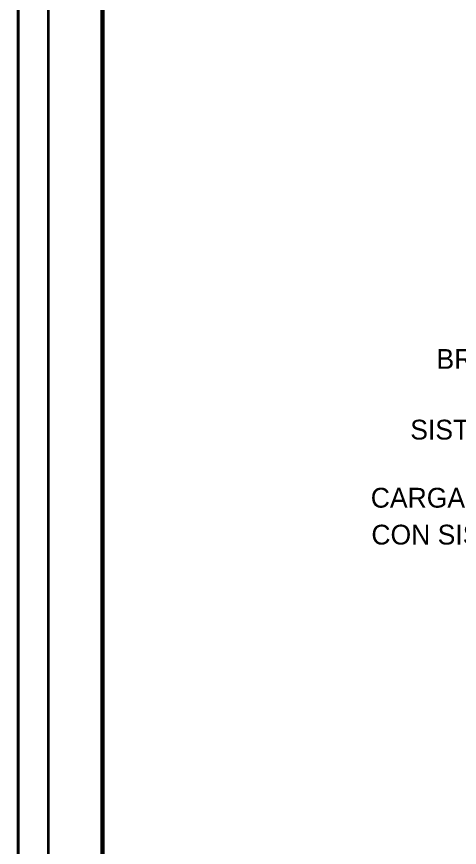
# Model space of a CAD drawing. Extents: x 0.27 to 8.12, y 0.27 to 5.77.
# Drawn here: x 0.267 to 1.071, y 2.671 to 4.181 of the extents above; entities that cross this region are included whole.
import ezdxf

# ---------------------------------------------------------------- set-up
doc = ezdxf.new("R2010")
doc.units = 0
doc.layers.get('0').update_dxf_attribs({"linetype": 'CONTINUOUS'})

msp = doc.modelspace()

# ---------------------------------------------------------------- linework, layer by layer
at = {"color": 7, "const_width": 0.005208}
msp.add_lwpolyline([(0.270025, 0.273298), (8.120004, 0.273298), (8.120004, 5.771617), (0.270025, 5.771617), (0.270025, 0.273298)], close=True, dxfattribs=at)
at = {"color": 0, "const_width": 0.005208}
msp.add_lwpolyline([(0.325025, 5.716658), (0.325025, 0.329938)], dxfattribs=at)
at = {"color": 2, "const_width": 0.008333}
msp.add_lwpolyline([(0.423326, 1.751648), (0.423326, 5.483313)], dxfattribs=at)

# ---------------------------------------------------------------- texts
at = {"linetype": 'BYBLOCK'}
for s, p in [('BREAKER 50A', (1.029596, 3.540742)), ('SISTEMA I o T  ', (0.981975, 3.412215)), ('CARGADOR DE VE', (0.910271, 3.288451)), ('CON SISTEMA BLOCKCHAIN', (0.91137, 3.221388))]:
    msp.add_text(s, height=0.036, dxfattribs=at).set_placement(p)

doc.saveas('drawing.dxf')
